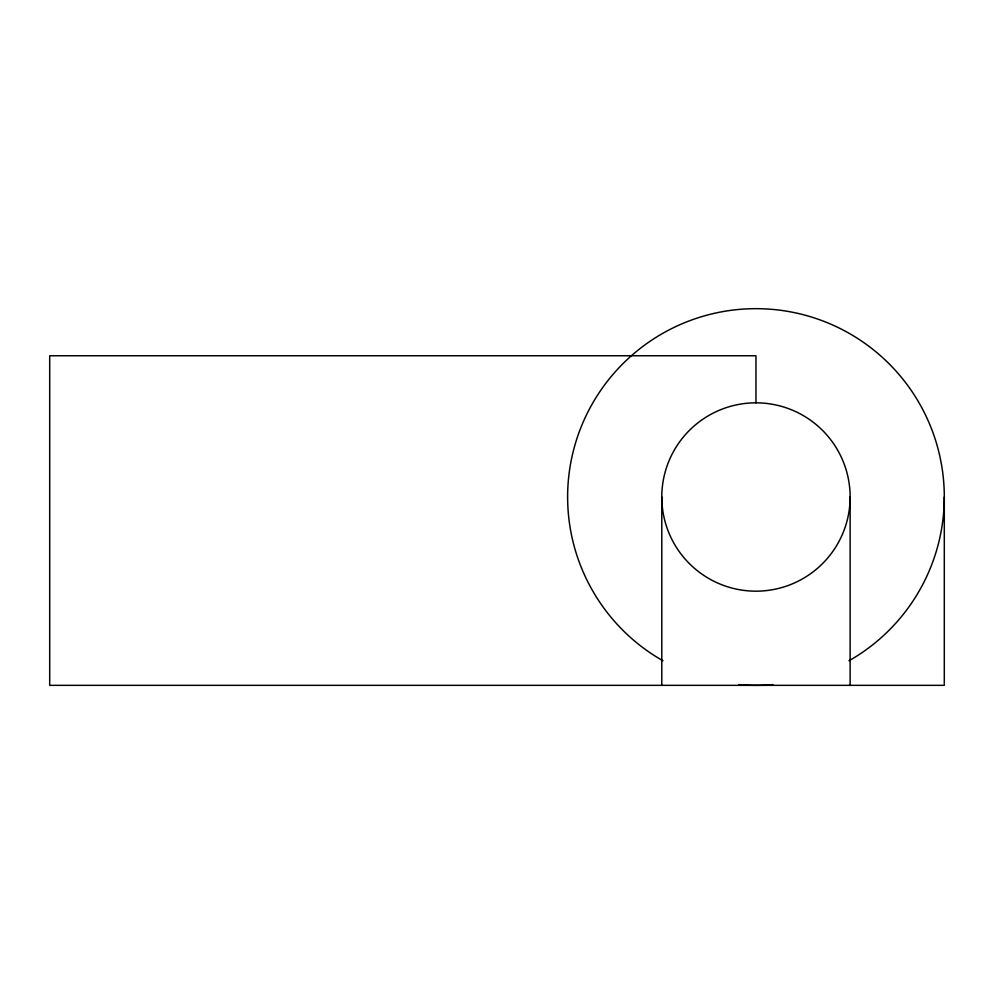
<?xml version="1.0" encoding="UTF-8"?>
<svg xmlns="http://www.w3.org/2000/svg" width="994" height="994" viewBox="0 0 994 994"><rect width="100%" height="100%" fill="white"/><g stroke="black" fill="none" stroke-linecap="round" stroke-linejoin="round"><path stroke-width="1.49" d="M944.3 497L944.3 685.338L49.7 685.338L49.7 355.753L755.962 355.753L755.962 402.831M850.131 497A94.169 94.169 0 0 1 708.884 578.558A94.169 94.169 0 0 1 708.884 415.442A94.169 94.169 0 0 1 850.131 497L850.131 685.338M661.793 497L661.793 685.338M662.973 660.786A188.338 188.338 0 0 1 611.397 376.291A188.338 188.338 0 0 1 900.527 376.291A188.338 188.338 0 0 1 848.951 660.786M772.885 684.58A188.338 188.338 0 0 1 739.039 684.58"/></g></svg>
